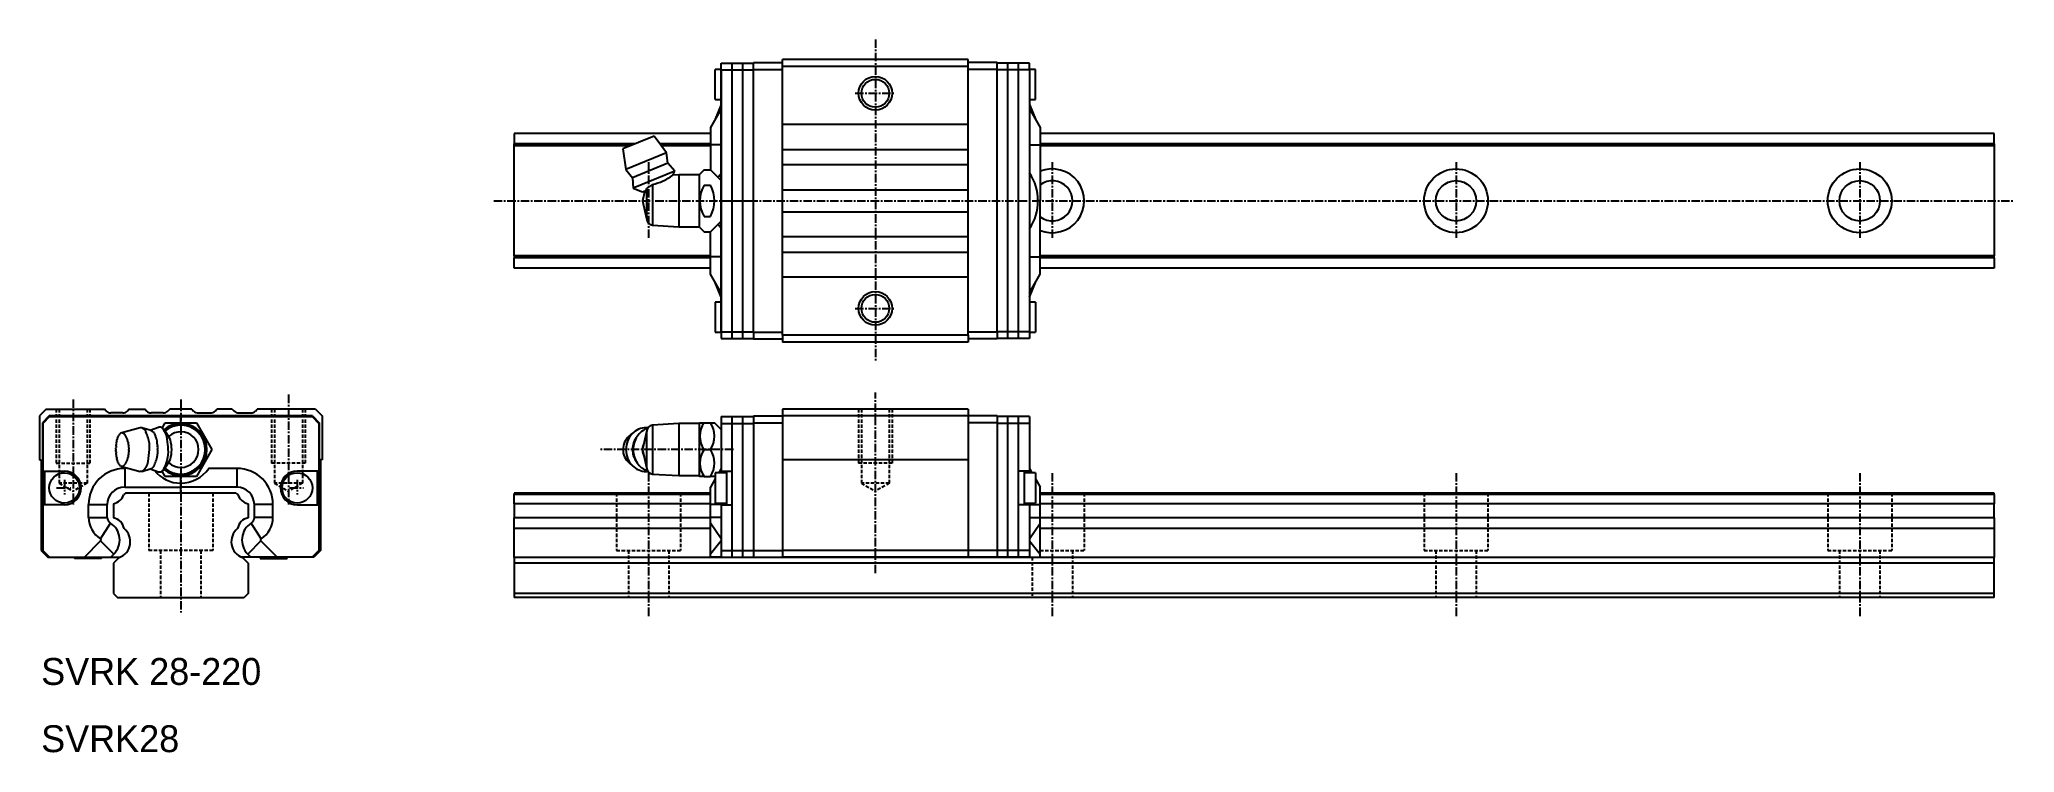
# Model space of a CAD drawing. Extents: x 10 to 303, y 10 to 116.
import ezdxf

# ---------------------------------------------------------------- set-up
doc = ezdxf.new("R2010")
doc.units = 0
doc.linetypes.add('CENTER', pattern=[2, 1.25, -0.25, 0.25, -0.25])
doc.linetypes.add('DASHED', pattern=[0.75, 0.5, -0.25])
doc.layers.get('0').update_dxf_attribs({"linetype": 'CONTINUOUS'})
doc.layers.add('CENTER', color=1, linetype='CENTER')

msp = doc.modelspace()

# ---------------------------------------------------------------- linework, layer by layer
at = {"color": 7, "linetype": 'CONTINUOUS'}
for p, q in [((110.17, 107.05), (110.17, 111.55)), ((111.07, 111.55), (110.17, 111.55)), ((111.07, 112.5), (115.87, 112.5)), ((111.07, 112.5), (115.87, 112.5)), ((111.07, 111.5), (111.07, 112.5)), ((111.07, 111.5), (111.07, 112.5)), ((112.67, 71.5), (112.67, 112.5)), ((114.27, 71.5), (114.27, 112.5)), ((115.87, 111.55), (115.87, 112.55)), ((115.87, 112.55), (120.17, 112.55)), ((115.87, 72.45), (115.87, 111.55)), ((115.87, 111.55), (120.17, 111.55)), ((147.77, 113), (120.17, 113)), ((120.17, 112), (120.17, 113)), ((120.17, 72), (120.17, 112)), ((147.77, 112), (120.17, 112)), ((147.77, 112), (147.77, 113)), ((152.07, 112.55), (147.77, 112.55)), ((147.77, 72), (147.77, 112)), ((152.07, 111.55), (147.77, 111.55)), ((152.07, 111.55), (152.07, 112.55)), ((156.87, 112.5), (152.07, 112.5)), ((152.07, 72.45), (152.07, 111.55)), ((153.67, 71.5), (153.67, 112.5)), ((155.27, 71.5), (155.27, 112.5)), ((156.87, 111.5), (156.87, 112.5)), ((157.77, 111.55), (156.87, 111.55)), ((157.77, 107.05), (157.77, 111.55)), ((111.07, 92), (111.07, 111.5)), ((111.07, 111.5), (111.07, 92)), ((111.07, 111.5), (115.87, 111.5)), ((111.07, 111.5), (115.87, 111.5)), ((156.87, 111.5), (152.07, 111.5)), ((156.87, 111.5), (156.87, 72.5)), ((111.07, 105.7), (109.47, 102.93)), ((111.07, 105.7), (109.47, 102.93)), ((110.17, 107.05), (111.07, 107.05)), ((111.07, 106.33), (110.19, 104.17)), ((111.07, 106.33), (110.19, 104.17)), ((156.87, 107.05), (157.77, 107.05)), ((156.87, 106.33), (157.75, 104.17)), ((156.87, 105.7), (158.47, 102.93)), ((109.47, 102.93), (109.47, 100.33)), ((109.47, 102.93), (109.47, 100.33)), ((147.77, 103.35), (120.17, 103.35)), ((158.47, 102.93), (158.47, 100.33)), ((109.47, 102), (80.27, 102)), ((80.27, 102), (80.27, 100.48)), ((98.29, 100.48), (80.27, 100.48)), ((80.27, 100.2), (80.27, 100.48)), ((80.27, 83.8), (80.27, 100.2)), ((97.6, 100.2), (80.27, 100.2)), ((101.08, 101.64), (96.46, 99.73)), ((102.93, 99.16), (101.08, 101.64)), ((109.47, 100.48), (101.95, 100.48)), ((109.47, 100.2), (102.16, 100.2)), ((109.47, 100.33), (109.47, 96.6)), ((109.47, 100.33), (109.47, 96.6)), ((111.07, 100.33), (109.47, 100.33)), ((111.07, 100.33), (109.47, 100.33)), ((156.87, 100.33), (158.47, 100.33)), ((300.27, 102), (158.47, 102)), ((300.27, 100.48), (158.47, 100.48)), ((158.47, 100.33), (158.47, 92)), ((300.27, 100.2), (158.47, 100.2)), ((300.27, 100.48), (300.27, 102)), ((300.27, 100.48), (300.27, 100.2)), ((300.27, 100.2), (300.27, 83.8)), ((96.46, 99.73), (96.91, 96.67)), ((102.93, 99.16), (96.91, 96.67)), ((103.11, 97.61), (97.88, 95.44)), ((103.11, 97.61), (102.93, 99.16)), ((104.16, 96.42), (103.11, 97.61)), ((120.17, 99.65), (147.77, 99.65)), ((147.77, 97.35), (120.17, 97.35)), ((96.91, 96.67), (97.88, 95.44)), ((97.88, 95.44), (97.98, 93.86)), ((104.16, 96.42), (97.98, 93.86)), ((100.85, 94.45), (99.97, 93.81)), ((100.85, 94.45), (100.85, 88.36)), ((103.88, 95.82), (104.16, 96.42)), ((104.77, 95.87), (103.88, 95.82)), ((103.88, 95.82), (103.88, 95.82)), ((103.88, 95.82), (103.88, 95.82)), ((104.77, 95.87), (104.77, 88.12)), ((107.77, 95.87), (104.77, 95.87)), ((108.51, 96.62), (107.77, 95.87)), ((107.77, 95.87), (107.77, 88.12)), ((108.51, 96.62), (109.45, 96.62)), ((108.51, 94.31), (109.45, 94.31)), ((111.07, 95), (109.45, 96.62)), ((97.98, 93.86), (99.37, 93.36)), ((99.37, 93.36), (99.85, 93.55)), ((99.71, 93.5), (99.37, 92)), ((99.37, 92), (99.97, 89.35)), ((99.97, 93.81), (99.85, 93.55)), ((99.97, 93.81), (99.97, 89.35)), ((111.07, 72.5), (111.07, 92)), ((111.07, 92), (111.07, 72.5)), ((111.07, 92), (111.07, 72.5)), ((111.07, 92), (115.87, 92)), ((120.17, 93.65), (147.77, 93.65)), ((158.47, 92), (158.14, 92)), ((158.47, 83.67), (158.47, 92)), ((100.85, 88.36), (104.77, 88.12)), ((104.77, 88.12), (107.77, 88.12)), ((107.77, 88.12), (108.51, 87.38)), ((108.51, 89.69), (109.45, 89.69)), ((109.45, 87.38), (111.07, 89)), ((120.17, 90.35), (147.77, 90.35)), ((108.51, 87.38), (109.45, 87.38)), ((109.47, 83.67), (109.47, 87.4)), ((109.47, 83.67), (109.47, 87.4)), ((109.47, 83.67), (109.47, 87.4)), ((147.77, 86.65), (120.17, 86.65)), ((109.47, 83.8), (80.27, 83.8)), ((80.27, 83.8), (80.27, 83.52)), ((109.47, 83.52), (80.27, 83.52)), ((80.27, 82), (80.27, 83.52)), ((109.47, 81.07), (109.47, 83.67)), ((111.07, 83.67), (109.47, 83.67)), ((109.47, 81.07), (109.47, 83.67)), ((111.07, 83.67), (109.47, 83.67)), ((109.47, 81.07), (109.47, 83.67)), ((111.07, 83.67), (109.47, 83.67)), ((120.17, 84.35), (147.77, 84.35)), ((156.87, 83.67), (158.47, 83.67)), ((300.27, 83.8), (158.47, 83.8)), ((158.47, 81.07), (158.47, 83.67)), ((300.27, 83.52), (158.47, 83.52)), ((300.27, 83.52), (300.27, 83.8)), ((300.27, 83.52), (300.27, 82)), ((109.47, 82), (80.27, 82)), ((111.07, 78.3), (109.47, 81.07)), ((111.07, 78.3), (109.47, 81.07)), ((111.07, 78.3), (109.47, 81.07)), ((111.07, 77.67), (110.19, 79.83)), ((111.07, 77.67), (110.19, 79.83)), ((111.07, 77.67), (110.19, 79.83)), ((147.77, 80.65), (120.17, 80.65)), ((156.87, 78.3), (158.47, 81.07)), ((156.87, 77.67), (157.75, 79.83)), ((300.27, 82), (158.47, 82)), ((111.07, 76.95), (110.17, 76.95)), ((110.17, 76.95), (110.17, 72.45)), ((157.77, 76.95), (156.87, 76.95)), ((157.77, 76.95), (157.77, 72.45)), ((110.17, 72.45), (111.07, 72.45)), ((111.07, 72.5), (111.07, 71.5)), ((111.07, 72.5), (111.07, 71.5)), ((111.07, 72.5), (111.07, 71.5)), ((111.07, 72.5), (115.87, 72.5)), ((111.07, 72.5), (115.87, 72.5)), ((111.07, 72.5), (115.87, 72.5)), ((111.07, 71.5), (115.87, 71.5)), ((111.07, 71.5), (115.87, 71.5)), ((111.07, 71.5), (115.87, 71.5)), ((115.87, 72.45), (115.87, 71.45)), ((115.87, 72.45), (120.17, 72.45)), ((115.87, 71.45), (120.17, 71.45)), ((147.77, 72), (120.17, 72)), ((120.17, 72), (120.17, 71)), ((147.77, 71), (120.17, 71)), ((152.07, 72.45), (147.77, 72.45)), ((147.77, 72), (147.77, 71)), ((152.07, 71.45), (147.77, 71.45)), ((156.87, 72.5), (152.07, 72.5)), ((152.07, 72.45), (152.07, 71.45)), ((156.87, 71.5), (152.07, 71.5)), ((156.87, 72.5), (156.87, 71.5)), ((156.87, 72.45), (157.77, 72.45)), ((10.75, 61), (9.75, 60)), ((9.75, 60), (9.75, 53.5)), ((11.2, 60), (10.2, 59)), ((10.2, 59), (10.2, 40)), ((11.25, 59.9), (10.25, 58.9)), ((11.25, 59.9), (10.25, 58.9)), ((10.25, 58.9), (10.25, 51.8)), ((10.25, 58.9), (10.25, 51.8)), ((10.75, 61), (19.4, 61)), ((50.3, 60), (11.2, 60)), ((30.75, 59.9), (11.25, 59.9)), ((11.25, 59.9), (30.75, 59.9)), ((19.66, 60.74), (19.4, 61)), ((22.14, 60.45), (20.36, 60.45)), ((23.1, 61), (22.84, 60.74)), ((23.1, 61), (25.4, 61)), ((25.66, 60.74), (25.4, 61)), ((28.14, 60.45), (26.36, 60.45)), ((27.98, 58.2), (28.44, 59)), ((28.44, 59), (33.06, 59)), ((29.1, 61), (28.84, 60.74)), ((32.4, 61), (29.1, 61)), ((50.25, 59.9), (30.75, 59.9)), ((30.75, 59.9), (50.25, 59.9)), ((30.75, 59.9), (50.25, 59.9)), ((30.75, 59), (30.75, 59.9)), ((32.4, 61), (32.66, 60.74)), ((33.06, 59), (35.37, 55)), ((33.36, 60.45), (35.14, 60.45)), ((35.84, 60.74), (36.1, 61)), ((38.4, 61), (36.1, 61)), ((38.4, 61), (38.66, 60.74)), ((39.36, 60.45), (41.14, 60.45)), ((41.84, 60.74), (42.1, 61)), ((50.75, 61), (42.1, 61)), ((50.25, 59.9), (51.25, 58.9)), ((50.25, 59.9), (51.25, 58.9)), ((50.25, 59.9), (51.25, 58.9)), ((50.3, 60), (51.3, 59)), ((50.75, 61), (51.75, 60)), ((51.25, 58.9), (51.25, 51.8)), ((51.25, 58.9), (51.25, 51.8)), ((51.25, 58.9), (51.25, 51.8)), ((51.3, 59), (51.3, 40)), ((51.75, 60), (51.75, 53.5)), ((104.77, 58.88), (100.85, 58.64)), ((107.77, 58.88), (104.77, 58.88)), ((104.77, 58.88), (104.77, 51.13)), ((107.9, 59), (107.77, 58.88)), ((107.77, 58.88), (107.77, 51.13)), ((107.9, 59), (108.51, 59)), ((108.51, 59), (109.45, 59)), ((109.45, 59), (110.07, 59)), ((111.07, 58), (110.07, 59)), ((111.07, 59.9), (115.87, 59.9)), ((111.07, 59.9), (115.87, 59.9)), ((111.07, 59.9), (115.87, 59.9)), ((111.07, 59.9), (111.07, 58.9)), ((111.07, 59.9), (111.07, 58.9)), ((111.07, 59.9), (111.07, 58.9)), ((111.07, 58.9), (115.87, 58.9)), ((111.07, 58.9), (115.87, 58.9)), ((111.07, 58.9), (115.87, 58.9)), ((111.07, 58.9), (111.07, 51.8)), ((111.07, 58.9), (111.07, 51.8)), ((111.07, 58.9), (111.07, 51.8)), ((112.67, 39), (112.67, 59.9)), ((114.27, 39), (114.27, 59.9)), ((115.87, 60), (115.87, 59)), ((115.87, 60), (120.17, 60)), ((115.87, 59), (115.87, 40)), ((115.87, 59), (120.17, 59)), ((147.77, 61), (120.17, 61)), ((120.17, 61), (120.17, 60)), ((147.77, 60), (120.17, 60)), ((120.17, 60), (120.17, 53.5)), ((147.77, 61), (147.77, 60)), ((152.07, 60), (147.77, 60)), ((147.77, 60), (147.77, 53.5)), ((152.07, 59), (147.77, 59)), ((152.07, 60), (152.07, 59)), ((156.87, 59.9), (152.07, 59.9)), ((152.07, 59), (152.07, 40)), ((156.87, 58.9), (152.07, 58.9)), ((153.67, 39), (153.67, 59.9)), ((155.27, 39), (155.27, 59.9)), ((156.87, 59.9), (156.87, 58.9)), ((156.87, 58.9), (156.87, 51.8)), ((24.71, 58.24), (21.97, 57.49)), ((26.35, 57.82), (24.98, 58.24)), ((27.43, 58.31), (26.21, 57.86)), ((28.61, 57.42), (28.19, 57.98)), ((28.94, 56.93), (28.61, 57.42)), ((29.2, 56.43), (28.94, 56.93)), ((98.08, 57.58), (97.36, 56.98)), ((99.97, 57.65), (99.37, 55)), ((99.97, 57.65), (99.97, 52.35)), ((100.85, 58.64), (100.85, 51.36)), ((9.75, 53.5), (10, 53.5)), ((10, 53.5), (10, 40)), ((28.61, 52.58), (28.94, 53.07)), ((28.94, 53.07), (29.2, 53.57)), ((35.37, 55), (33.06, 51)), ((51.5, 53.5), (51.5, 40)), ((51.75, 53.5), (51.5, 53.5)), ((99.37, 55), (99.97, 52.35)), ((108.51, 55), (109.45, 55)), ((120.17, 53.5), (120.17, 40)), ((147.77, 53.5), (120.17, 53.5)), ((147.77, 53.5), (147.77, 40)), ((10.25, 51.8), (13.45, 51.8)), ((10.25, 51.8), (13.45, 51.8)), ((10.5, 51.8), (10.5, 46.8)), ((10.5, 51.8), (10.5, 46.8)), ((21.97, 52.51), (24.71, 51.76)), ((22.42, 52.2), (22.42, 49.43)), ((22.42, 52.2), (22.42, 49.43)), ((24.98, 51.76), (26.35, 52.18)), ((26.21, 52.14), (27.43, 51.69)), ((28.44, 51), (27.98, 51.8)), ((28.19, 52.02), (28.61, 52.58)), ((33.06, 51), (28.44, 51)), ((30.75, 50), (30.75, 51)), ((30.75, 49.43), (30.75, 50)), ((30.75, 49.43), (30.75, 50)), ((30.75, 49.43), (30.75, 50)), ((39.08, 52.2), (34.89, 52.2)), ((39.08, 52.2), (34.89, 52.2)), ((39.08, 52.2), (34.89, 52.2)), ((39.08, 52.2), (39.08, 49.43)), ((39.08, 52.2), (39.08, 49.43)), ((39.08, 52.2), (39.08, 49.43)), ((51.25, 51.8), (48.05, 51.8)), ((51.25, 51.8), (48.05, 51.8)), ((51.25, 51.8), (48.05, 51.8)), ((51, 51.8), (51, 46.8)), ((51, 51.8), (51, 46.8)), ((100.85, 51.36), (104.77, 51.13)), ((104.77, 51.13), (107.77, 51.13)), ((107.77, 51.13), (107.9, 51)), ((108.51, 51), (107.9, 51)), ((108.51, 51), (109.45, 51)), ((110.07, 51), (109.45, 51)), ((110.17, 50.64), (109.47, 49.43)), ((110.17, 50.64), (109.47, 49.43)), ((110.17, 50.64), (109.47, 49.43)), ((110.07, 51), (110.17, 51.1)), ((110.17, 51.55), (110.17, 47.05)), ((111.87, 51.55), (110.17, 51.55)), ((110.62, 51.55), (110.8, 51.73)), ((111.07, 52.2), (110.7, 51.55)), ((111.07, 52.2), (110.7, 51.55)), ((111.07, 52.2), (110.7, 51.55)), ((111.07, 51.8), (112.67, 51.8)), ((111.07, 51.8), (112.67, 51.8)), ((111.07, 51.8), (112.67, 51.8)), ((111.07, 51.55), (111.07, 51.8)), ((111.07, 51.55), (111.07, 51.8)), ((111.07, 51.55), (111.07, 51.8)), ((111.87, 51.8), (111.87, 46.8)), ((111.87, 51.8), (111.87, 46.8)), ((156.87, 51.8), (155.27, 51.8)), ((156.07, 51.8), (156.07, 46.8)), ((157.77, 51.55), (156.07, 51.55)), ((156.87, 52.2), (157.25, 51.55)), ((156.87, 51.55), (156.87, 51.8)), ((157.77, 51.55), (157.77, 47.05)), ((157.77, 50.64), (158.47, 49.43)), ((22.55, 48.5), (22.27, 48.34)), ((22.42, 49.43), (30.75, 49.43)), ((22.42, 49.43), (30.75, 49.43)), ((38.95, 48.5), (22.55, 48.5)), ((39.08, 49.43), (30.75, 49.43)), ((39.08, 49.43), (30.75, 49.43)), ((39.08, 49.43), (30.75, 49.43)), ((30.75, 48.5), (30.75, 49.43)), ((38.95, 48.5), (39.23, 48.34)), ((109.47, 48.5), (80.27, 48.5)), ((80.27, 48.5), (80.27, 48.34)), ((109.47, 48.34), (80.27, 48.34)), ((80.27, 46.94), (80.27, 48.34)), ((109.47, 46.83), (109.47, 49.43)), ((109.47, 46.83), (109.47, 49.43)), ((109.47, 46.83), (109.47, 49.43)), ((110.17, 47.05), (111.87, 47.05)), ((111.07, 46.8), (111.07, 47.05)), ((111.07, 46.8), (111.07, 47.05)), ((111.07, 46.8), (111.07, 47.05)), ((156.07, 47.05), (157.77, 47.05)), ((156.87, 46.8), (156.87, 47.05)), ((158.47, 46.83), (158.47, 49.43)), ((300.27, 48.5), (158.47, 48.5)), ((300.27, 48.34), (158.47, 48.34)), ((300.27, 48.34), (300.27, 48.5)), ((300.27, 48.34), (300.27, 46.94)), ((10.25, 46.8), (10.25, 40)), ((10.25, 46.8), (10.25, 40)), ((13.45, 46.8), (10.25, 46.8)), ((13.45, 46.8), (10.25, 46.8)), ((17.05, 44.92), (17.05, 46.83)), ((17.05, 46.83), (19.82, 46.83)), ((17.05, 44.92), (17.05, 46.83)), ((17.05, 46.83), (19.82, 46.83)), ((17.05, 44.92), (19.82, 44.92)), ((17.05, 44.92), (19.82, 44.92)), ((18.8, 41.73), (20.29, 44.07)), ((18.8, 41.73), (20.29, 44.07)), ((19.82, 44.92), (19.82, 46.83)), ((19.82, 44.92), (19.82, 46.83)), ((20.75, 46.94), (20.75, 44.86)), ((40.75, 46.94), (40.75, 44.86)), ((42.7, 41.73), (41.21, 44.07)), ((42.7, 41.73), (41.21, 44.07)), ((42.7, 41.73), (41.21, 44.07)), ((44.45, 46.83), (41.68, 46.83)), ((41.68, 44.92), (41.68, 46.83)), ((44.45, 46.83), (41.68, 46.83)), ((41.68, 44.92), (41.68, 46.83)), ((44.45, 46.83), (41.68, 46.83)), ((41.68, 44.92), (41.68, 46.83)), ((44.45, 44.92), (41.68, 44.92)), ((44.45, 44.92), (41.68, 44.92)), ((44.45, 44.92), (41.68, 44.92)), ((44.45, 44.92), (44.45, 46.83)), ((44.45, 44.92), (44.45, 46.83)), ((44.45, 44.92), (44.45, 46.83)), ((48.05, 46.8), (51.25, 46.8)), ((48.05, 46.8), (51.25, 46.8)), ((48.05, 46.8), (51.25, 46.8)), ((51.25, 46.8), (51.25, 40)), ((51.25, 46.8), (51.25, 40)), ((51.25, 46.8), (51.25, 40)), ((109.47, 46.94), (80.27, 46.94)), ((80.27, 46.94), (80.27, 44.86)), ((109.47, 44.86), (80.27, 44.86)), ((80.27, 43.24), (80.27, 44.86)), ((109.47, 44.92), (109.47, 46.83)), ((111.07, 46.83), (109.47, 46.83)), ((109.47, 44.92), (109.47, 46.83)), ((111.07, 46.83), (109.47, 46.83)), ((109.47, 44.92), (109.47, 46.83)), ((111.07, 46.83), (109.47, 46.83)), ((111.07, 44.92), (109.47, 44.92)), ((109.47, 44.07), (109.47, 44.92)), ((111.07, 44.92), (109.47, 44.92)), ((109.47, 44.07), (109.47, 44.92)), ((111.07, 44.92), (109.47, 44.92)), ((109.47, 44.07), (109.47, 44.92)), ((109.47, 39.46), (109.47, 44.07)), ((111.07, 41.73), (109.47, 44.07)), ((109.47, 39.46), (109.47, 44.07)), ((111.07, 41.73), (109.47, 44.07)), ((109.47, 39.46), (109.47, 44.07)), ((111.07, 41.73), (109.47, 44.07)), ((111.07, 46.8), (112.67, 46.8)), ((111.07, 46.8), (112.67, 46.8)), ((111.07, 46.8), (112.67, 46.8)), ((111.07, 46.8), (111.07, 40)), ((111.07, 46.8), (111.07, 40)), ((111.07, 46.8), (111.07, 40)), ((156.87, 46.8), (155.27, 46.8)), ((156.87, 46.83), (158.47, 46.83)), ((156.87, 46.8), (156.87, 40)), ((156.87, 44.92), (158.47, 44.92)), ((156.87, 41.73), (158.47, 44.07)), ((300.27, 46.94), (158.47, 46.94)), ((158.47, 44.92), (158.47, 46.83)), ((158.47, 44.07), (158.47, 44.92)), ((300.27, 44.86), (158.47, 44.86)), ((158.47, 39.46), (158.47, 44.07)), ((300.27, 44.86), (300.27, 46.94)), ((300.27, 44.86), (300.27, 43.24)), ((16.42, 39), (18.84, 41.42)), ((16.42, 39), (18.84, 41.42)), ((18.84, 41.42), (20.8, 39.46)), ((18.84, 41.42), (20.8, 39.46)), ((42.66, 41.42), (40.7, 39.46)), ((42.66, 41.42), (40.7, 39.46)), ((42.66, 41.42), (40.7, 39.46)), ((45.08, 39), (42.66, 41.42)), ((45.08, 39), (42.66, 41.42)), ((45.08, 39), (42.66, 41.42)), ((109.47, 43.24), (80.27, 43.24)), ((80.27, 38.95), (80.27, 43.24)), ((111.07, 41.42), (109.47, 39.46)), ((111.07, 41.42), (109.47, 39.46)), ((111.07, 41.42), (109.47, 39.46)), ((156.87, 41.42), (158.47, 39.46)), ((300.27, 43.24), (158.47, 43.24)), ((300.27, 43.24), (300.27, 38.95)), ((10, 40), (11, 39)), ((10.2, 40), (11.2, 39)), ((10.25, 40), (11.25, 39)), ((10.25, 40), (11.25, 39)), ((11, 39), (11.2, 39)), ((11.2, 39), (11.25, 39)), ((11.25, 39), (16.42, 39)), ((11.25, 39), (16.42, 39)), ((14.95, 39), (14.95, 38.8)), ((18.95, 38.8), (14.95, 38.8)), ((16.42, 39), (20.33, 39)), ((16.42, 39), (20.33, 39)), ((18.95, 38.8), (18.95, 39)), ((20.33, 39), (20.8, 39.46)), ((20.33, 39), (20.8, 39.46)), ((20.33, 39), (21.73, 39)), ((20.33, 39), (21.73, 39)), ((21.6, 38.95), (20.75, 38.1)), ((41.17, 39), (39.77, 39)), ((41.17, 39), (39.77, 39)), ((41.17, 39), (39.77, 39)), ((39.9, 38.95), (40.75, 38.1)), ((41.17, 39), (40.7, 39.46)), ((41.17, 39), (40.7, 39.46)), ((41.17, 39), (40.7, 39.46)), ((45.08, 39), (41.17, 39)), ((45.08, 39), (41.17, 39)), ((45.08, 39), (41.17, 39)), ((42.55, 39), (42.55, 38.8)), ((42.55, 38.8), (46.55, 38.8)), ((50.25, 39), (45.08, 39)), ((50.25, 39), (45.08, 39)), ((50.25, 39), (45.08, 39)), ((46.55, 38.8), (46.55, 39)), ((51.25, 40), (50.25, 39)), ((51.25, 40), (50.25, 39)), ((51.25, 40), (50.25, 39)), ((50.3, 39), (50.25, 39)), ((51.3, 40), (50.3, 39)), ((50.5, 39), (50.3, 39)), ((51.5, 40), (50.5, 39)), ((80.27, 38.95), (80.27, 38.1)), ((156.57, 38.95), (80.27, 38.95)), ((109.47, 39), (109.47, 39.46)), ((109.47, 39), (109.47, 39.46)), ((109.47, 39), (109.47, 39.46)), ((111.07, 39), (109.47, 39)), ((111.07, 39), (109.47, 39)), ((111.07, 39), (109.47, 39)), ((111.07, 40), (115.87, 40)), ((111.07, 40), (115.87, 40)), ((111.07, 40), (115.87, 40)), ((111.07, 40), (111.07, 39)), ((111.07, 40), (111.07, 39)), ((111.07, 40), (111.07, 39)), ((111.07, 39), (115.87, 39)), ((111.07, 39), (115.87, 39)), ((111.07, 39), (115.87, 39)), ((115.87, 40), (115.87, 39)), ((115.87, 40), (120.17, 40)), ((115.87, 39), (120.17, 39)), ((147.77, 40), (120.17, 40)), ((120.17, 40), (120.17, 39)), ((147.77, 39), (120.17, 39)), ((300.27, 38.95), (145.97, 38.95)), ((152.07, 40), (147.77, 40)), ((147.77, 40), (147.77, 39)), ((152.07, 39), (147.77, 39)), ((156.87, 40), (152.07, 40)), ((152.07, 40), (152.07, 39)), ((156.87, 39), (152.07, 39)), ((156.87, 40), (156.87, 39)), ((156.87, 39), (158.47, 39)), ((158.47, 39), (158.47, 39.46)), ((300.27, 38.1), (300.27, 38.95)), ((20.75, 38.1), (20.75, 33.6)), ((40.75, 38.1), (40.75, 33.6)), ((300.27, 38.1), (80.27, 38.1)), ((80.27, 38.1), (80.27, 33.6)), ((300.27, 33.6), (300.27, 38.1)), ((20.75, 33.6), (21.35, 33)), ((21.35, 33), (40.15, 33)), ((40.75, 33.6), (40.15, 33)), ((300.27, 33.6), (80.27, 33.6)), ((80.27, 33.6), (80.27, 33)), ((300.27, 33), (80.27, 33)), ((300.27, 33), (300.27, 33.6))]:
    msp.add_line(p, q, dxfattribs=at)
at = {"color": 3, "linetype": 'DASHED'}
for p, q in [((12.25, 61), (12.25, 53)), ((12.68, 61), (12.68, 50)), ((16.82, 61), (16.82, 50)), ((17.25, 61), (17.25, 53)), ((44.25, 61), (44.25, 53)), ((44.68, 61), (44.68, 50)), ((48.82, 61), (48.82, 50)), ((49.25, 61), (49.25, 53)), ((131.47, 61), (131.47, 53)), ((131.9, 61), (131.9, 50)), ((136.04, 61), (136.04, 50)), ((136.47, 61), (136.47, 53)), ((12.25, 53), (17.25, 53)), ((49.25, 53), (44.25, 53)), ((136.47, 53), (131.47, 53)), ((16.82, 50), (12.68, 50)), ((12.68, 50), (14.75, 48.81)), ((16.82, 50), (14.75, 48.81)), ((48.82, 50), (44.68, 50)), ((44.68, 50), (46.75, 48.81)), ((48.82, 50), (46.75, 48.81)), ((136.04, 50), (131.9, 50)), ((131.9, 50), (133.97, 48.81)), ((136.04, 50), (133.97, 48.81)), ((26, 48.5), (26, 40)), ((35.5, 48.5), (35.5, 40)), ((95.52, 48.5), (95.52, 40)), ((105.02, 48.5), (105.02, 40)), ((165.02, 48.5), (165.02, 40)), ((215.52, 48.5), (215.52, 40)), ((225.02, 48.5), (225.02, 40)), ((275.52, 48.5), (275.52, 40)), ((285.02, 48.5), (285.02, 40)), ((35.5, 40), (26, 40)), ((27.75, 40), (27.75, 33)), ((33.75, 40), (33.75, 33)), ((95.52, 40), (105.02, 40)), ((97.27, 40), (97.27, 33)), ((103.27, 40), (103.27, 33)), ((157.27, 39), (157.27, 33)), ((158.47, 40), (165.02, 40)), ((163.27, 40), (163.27, 33)), ((215.52, 40), (225.02, 40)), ((217.27, 40), (217.27, 33)), ((223.27, 40), (223.27, 33)), ((275.52, 40), (285.02, 40)), ((277.27, 40), (277.27, 33)), ((283.27, 40), (283.27, 33))]:
    msp.add_line(p, q, dxfattribs=at)
at = {"linetype": 'CONTINUOUS'}
for p, q in [((24.98, 58.24), (24.71, 58.24)), ((24.98, 51.76), (24.71, 51.76))]:
    msp.add_line(p, q, dxfattribs=at)
at = {"color": 3, "linetype": 'CONTINUOUS'}
for centre in [(133.97, 108), (133.97, 76)]:
    msp.add_circle(centre, 2.5, dxfattribs=at)
at = {"color": 7, "linetype": 'CONTINUOUS'}
for centre, radius in [((133.97, 108), 2.07), ((220.27, 92), 4.75), ((220.27, 92), 3), ((280.27, 92), 4.75), ((280.27, 92), 3), ((133.97, 76), 2.07), ((13.45, 49.3), 2.25), ((48.05, 49.3), 2.25)]:
    msp.add_circle(centre, radius, dxfattribs=at)
for centre, radius, start, end in [((99.43, 101.6), 7.29, 281.2292, 307.55), ((112.52, 92), 4.62, 150.0104, 209.9896), ((105.45, 92), 4.62, 330.0001, 29.9999), ((114.21, 93.49), 4.11, 139.8147, 151.2732), ((114.21, 93.49), 4.11, 139.8147, 151.2732), ((151.47, 92.22), 6.67, 358.1073, 36.0009), ((160.27, 92), 4.75, 247.7315, 112.2685), ((160.27, 92), 3, 233.1301, 126.8699), ((151.47, 91.78), 6.67, 323.9991, 1.8927), ((100.97, 89.35), 1, 180, 263.2229), ((114.21, 90.51), 4.11, 208.7268, 220.1853), ((114.21, 90.51), 4.11, 208.7268, 220.1853), ((114.21, 90.51), 4.11, 208.7268, 220.1853), ((20.36, 61.45), 1, 225, 270), ((22.14, 61.45), 1, 270, 315), ((26.36, 61.45), 1, 225, 270), ((28.14, 61.45), 1, 270, 315), ((30.75, 55), 3.88, 229.2393, 130.7607), ((33.36, 61.45), 1, 225, 270), ((35.14, 61.45), 1, 270, 315), ((39.36, 61.45), 1, 225, 270), ((41.14, 61.45), 1, 270, 315), ((111.44, 57), 3.54, 145.6279, 214.3721), ((106.53, 57), 3.54, 325.6279, 34.3721), ((22.91, 55.58), 1.77, 170.1836, 176.7047), ((16.91, 56.62), 4.32, 350.1836, 352.8665), ((22.86, 55.88), 1.68, 165.9229, 172.8665), ((15.69, 57.67), 5.71, 345.9229, 347.9835), ((22.76, 56.17), 1.51, 160.0922, 167.9835), ((-0.51, 64.6), 23.24, 340.0922, 340.6158), ((22.52, 56.49), 1.18, 149.9462, 160.6158), ((23.59, 55.88), 2.41, 144.2871, 149.9462), ((22.03, 57), 0.49, 97.1639, 144.2871), ((21.92, 56.86), 0.628, 42.7713, 85.8209), ((21.09, 56.09), 1.76, 34.4113, 42.7713), ((21.41, 56.31), 1.37, 24.8028, 34.4113), ((17.09, 54.32), 6.13, 22.7591, 24.8028), ((21.05, 55.98), 1.84, 16.1339, 22.7591), ((-10.61, 46.82), 34.79, 15.7913, 16.1339), ((20.83, 55.71), 2.12, 10.2366, 15.7913), ((53.87, 61.68), 31.46, 190.2366, 190.607), ((20.71, 55.47), 2.29, 5.5412, 10.607), ((24.57, 57.24), 1.08, 21.0278, 67.2834), ((5.01, 49.72), 22.03, 18.6519, 21.0278), ((21.9, 55.42), 4.21, 354.2322, 18.6519), ((25.76, 56.55), 1.39, 55.0676, 65.0564), ((26.19, 57.16), 0.646, 25.4744, 55.0676), ((47.21, 67.18), 22.64, 205.4744, 206.7542), ((25.75, 56.36), 1.4, 7.3483, 26.7542), ((52.19, 59.77), 25.26, 187.3483, 189.748), ((27.61, 57.83), 0.511, 60.8171, 110.5992), ((27.38, 57.42), 0.984, 34.9878, 60.8171), ((25.54, 56.13), 3.23, 7.3525, 34.9878), ((30.75, 55), 3.64, 229.0058, 130.9942), ((6.7, 53.7), 22.23, 3.3561, 7.3525), ((30.75, 55), 2.65, 226.8285, 133.1715), ((24.09, 55), 5.31, 344.3386, 15.6614), ((99.21, 54.99), 2.75, 156.3696, 179.7225), ((98.92, 55.11), 2.43, 129.9202, 156.3696), ((100.36, 55.01), 3.45, 155.8923, 180.1998), ((100.21, 55.08), 3.29, 130.7852, 155.8923), ((101.01, 54.99), 3.14, 141.4466, 179.7942), ((101.44, 55.02), 3.46, 163.2854, 180.3436), ((99.93, 55.4), 2.86, 85.1547, 130.7852), ((101.58, 54.98), 3.61, 146.9357, 163.2854), ((101.17, 55.25), 3.11, 109.6894, 146.9357), ((101.77, 55), 2.4, 154.7068, 179.7781), ((100.97, 57.65), 1, 96.7771, 180), ((22.93, 55.29), 1.81, 173.733, 180.0616), ((17.4, 55.28), 3.71, 356.9724, 0.0616), ((22.93, 54.99), 1.83, 176.9724, 183.2469), ((17.4, 54.68), 3.72, 0.1617, 3.2469), ((22.93, 54.69), 1.81, 180.1617, 186.4986), ((17.28, 55.91), 3.87, 353.733, 356.7047), ((17.26, 54.05), 3.89, 3.5403, 6.4986), ((22.91, 54.4), 1.77, 183.5403, 190.0814), ((16.87, 53.32), 4.37, 7.4277, 10.0814), ((22.86, 54.1), 1.67, 187.4277, 194.4141), ((15.52, 52.22), 5.9, 12.4183, 14.4141), ((22.75, 53.81), 1.5, 192.4183, 200.4132), ((-12.21, 40.8), 35.8, 20.0721, 20.4132), ((22.5, 53.48), 1.15, 200.0721, 211.1208), ((23.27, 53.95), 2.06, 211.1208, 217.8884), ((21.22, 53.81), 1.59, 314.972, 324.4048), ((21.44, 53.66), 1.33, 324.4048, 334.4057), ((17.57, 55.51), 5.62, 334.4057, 336.6464), ((21.07, 54), 1.81, 336.6464, 343.3865), ((-4.73, 61.7), 28.74, 343.3865, 343.8022), ((20.84, 54.27), 2.1, 343.8022, 349.4059), ((56.97, 47.52), 34.65, 169.0693, 169.4059), ((20.71, 54.52), 2.28, 349.0693, 354.1585), ((39.2, 57.26), 16.29, 185.5412, 186.2483), ((39.56, 52.59), 16.67, 173.4671, 174.1585), ((20.64, 55.23), 2.37, 1.408, 6.2483), ((20.65, 54.76), 2.37, 353.4671, 358.3172), ((36.65, 54.29), 13.64, 177.4766, 178.3172), ((36.58, 55.62), 13.57, 181.408, 182.2531), ((20.62, 54.99), 2.4, 357.4766, 2.2531), ((23.82, 53.49), 2.08, 304.0454, 352.8838), ((-49.21, 62.61), 75.68, 352.8838, 354.2322), ((6.59, 60.65), 21.76, 338.4782, 340.7177), ((24.63, 54.34), 2.66, 340.7177, 1.156), ((32.22, 54.49), 4.94, 174.0912, 181.156), ((25.51, 55.19), 1.81, 354.0912, 9.748), ((22.7, 54.97), 6.23, 331.7244, 345.9353), ((23.78, 54.7), 5.12, 345.9353, 3.3561), ((99.09, 54.99), 2.63, 179.7225, 204.1854), ((99.01, 54.95), 2.53, 204.1854, 229.5249), ((100.47, 55.01), 3.56, 180.1998, 203.7081), ((100.13, 54.86), 3.19, 203.7081, 230.0021), ((128.77, 89.82), 48.38, 229.5249, 230.6346), ((100.86, 54.99), 2.98, 179.7942, 196.5767), ((101.74, 55.02), 3.76, 180.3436, 196.0273), ((101.1, 55.06), 3.23, 196.5767, 217.9131), ((101.33, 54.9), 3.33, 196.0273, 213.7038), ((101.35, 54.92), 3.36, 213.7038, 231.0042), ((101.83, 55.02), 2.46, 180.3823, 205.1326), ((111.44, 53), 3.54, 145.6279, 214.3721), ((106.53, 53), 3.54, 325.6279, 34.3721), ((13.45, 49.3), 2.5, 270, 90), ((13.45, 49.3), 2.5, 270, 90), ((22.42, 46.83), 5.37, 90.0008, 179.9992), ((22.42, 46.83), 5.37, 90.0008, 179.9992), ((22.03, 52.98), 0.477, 217.8884, 242.119), ((21.98, 52.89), 0.381, 242.119, 267.2598), ((21.93, 53.11), 0.597, 273.2202, 298.7005), ((21.94, 53.1), 0.589, 298.7005, 314.972), ((26.05, 52.97), 0.842, 290.5673, 338.4782), ((30.75, 55), 5, 218.0521, 269.9873), ((30.75, 55), 5, 218.0521, 269.9873), ((27.63, 52.59), 0.919, 257.7557, 277.7073), ((27.72, 51.92), 0.242, 277.7073, 306.3092), ((28.69, 50.59), 1.41, 120.5653, 126.3092), ((27.69, 52.29), 0.561, 300.5653, 331.7244), ((30.75, 55), 5, 270.0118, 325.9324), ((30.75, 55), 5, 270.0118, 325.9324), ((30.75, 55), 5, 270.0118, 325.9324), ((39.08, 46.83), 5.37, 0.0008, 89.9992), ((39.08, 46.83), 5.37, 0.0008, 89.9992), ((39.08, 46.83), 5.37, 0.0008, 89.9992), ((48.05, 49.3), 2.5, 90, 270), ((48.05, 49.3), 2.5, 90, 270), ((48.05, 49.3), 2.5, 90, 270), ((99.98, 54.68), 2.95, 230.0021, 251.8623), ((99.92, 54.5), 2.76, 251.8623, 275.2328), ((101.07, 54.56), 2.9, 231.0042, 250.9998), ((100.97, 52.35), 1, 180, 263.2229), ((22.42, 46.83), 2.6, 90, 180), ((22.42, 46.83), 2.6, 90, 180), ((20.27, 48.98), 2.1, 283.2606, 342.1056), ((39.08, 46.83), 2.6, 0, 90), ((39.08, 46.83), 2.6, 0, 90), ((39.08, 46.83), 2.6, 0, 90), ((41.23, 48.98), 2.1, 197.8944, 256.7394), ((20.82, 44.92), 3.77, 180, 237.6682), ((20.82, 44.92), 3.77, 180, 237.6682), ((20.82, 44.92), 1, 180, 237.6682), ((20.82, 44.92), 1, 180, 237.6682), ((18.7, 41.56), 2.97, 315, 57.6682), ((18.7, 41.56), 2.97, 315, 57.6682), ((20.27, 42.82), 2.1, 11.6297, 76.7394), ((41.23, 42.82), 2.1, 103.2606, 168.3703), ((42.8, 41.56), 2.97, 122.3318, 225), ((42.8, 41.56), 2.97, 122.3318, 225), ((42.8, 41.56), 2.97, 122.3318, 225), ((40.68, 44.92), 1, 302.3318, 0), ((40.68, 44.92), 1, 302.3318, 0), ((40.68, 44.92), 1, 302.3318, 0), ((40.68, 44.92), 3.77, 302.3318, 0), ((40.68, 44.92), 3.77, 302.3318, 0), ((40.68, 44.92), 3.77, 302.3318, 0), ((18.7, 41.56), 0.2, 315.0001, 57.6681), ((20.75, 41.3), 2.5, 289.8363, 50.9443), ((40.75, 41.3), 2.5, 129.0557, 250.1637), ((42.8, 41.56), 0.2, 122.3318, 224.9999)]:
    msp.add_arc(centre, radius, start, end, dxfattribs=at)
at = {"layer": 'CENTER', "color": 1, "linetype": 'CENTER'}
for p, q in [((133.97, 116), (133.97, 68)), ((130.97, 108), (136.97, 108)), ((100.27, 97.75), (100.27, 86.25)), ((160.27, 97.75), (160.27, 86.25)), ((220.27, 97.75), (220.27, 86.25)), ((280.27, 97.75), (280.27, 86.25)), ((77.27, 92), (303.27, 92)), ((130.97, 76), (136.97, 76)), ((14.75, 62.47), (14.75, 46.81)), ((30.75, 62.47), (30.75, 30.75)), ((46.75, 63.17), (46.75, 46.81)), ((133.97, 36.61), (133.97, 63.47)), ((112.87, 55), (92.94, 55)), ((13.45, 50.5), (13.45, 48.3)), ((48.05, 50.5), (48.05, 48.3)), ((100.27, 51.5), (100.27, 30)), ((160.27, 51.5), (160.27, 30)), ((220.27, 51.5), (220.27, 30)), ((280.27, 51.5), (280.27, 30)), ((12.3, 49.3), (14.4, 49.3)), ((46.9, 49.3), (49, 49.3))]:
    msp.add_line(p, q, dxfattribs=at)

# ---------------------------------------------------------------- texts
at = {"color": 7, "linetype": 'CONTINUOUS'}
for s, p in [('SVRK 28-220', (10, 20)), ('SVRK28', (10, 10))]:
    msp.add_text(s, height=4, dxfattribs=at).set_placement(p)

doc.saveas('drawing.dxf')
